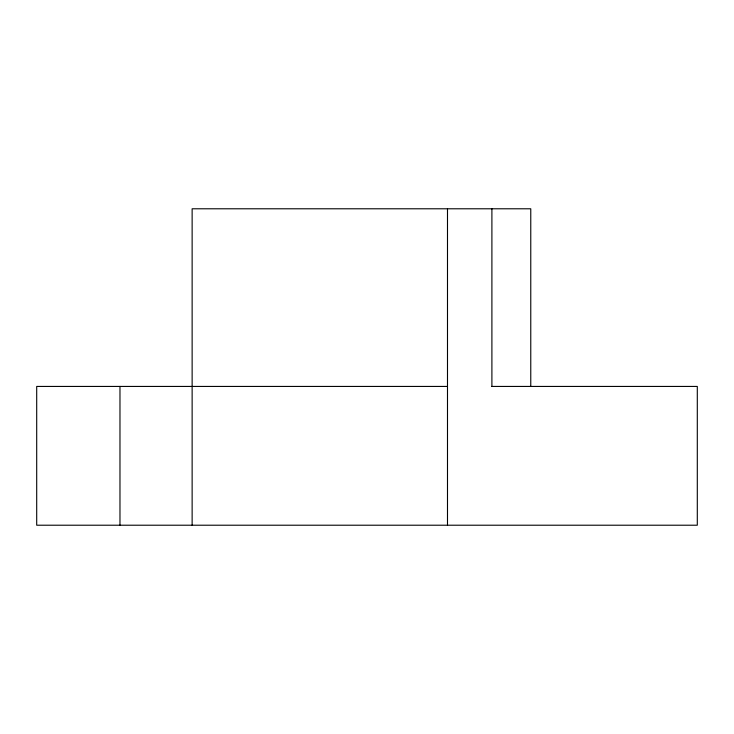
<?xml version="1.0" encoding="UTF-8"?>
<svg xmlns="http://www.w3.org/2000/svg" width="734" height="734" viewBox="0 0 734 734"><rect width="100%" height="100%" fill="white"/><g stroke="black" fill="none" stroke-linecap="round" stroke-linejoin="round"><path stroke-width="1.1" d="M447.492 386.433L36.7 386.433L36.7 525.214L697.3 525.214L697.3 386.433L491.899 386.433M530.765 386.488L530.765 208.786L192.134 208.786L192.134 525.214M491.899 208.786L491.899 386.488M447.492 208.786L447.492 525.214M119.972 386.433L119.972 525.214"/></g></svg>
